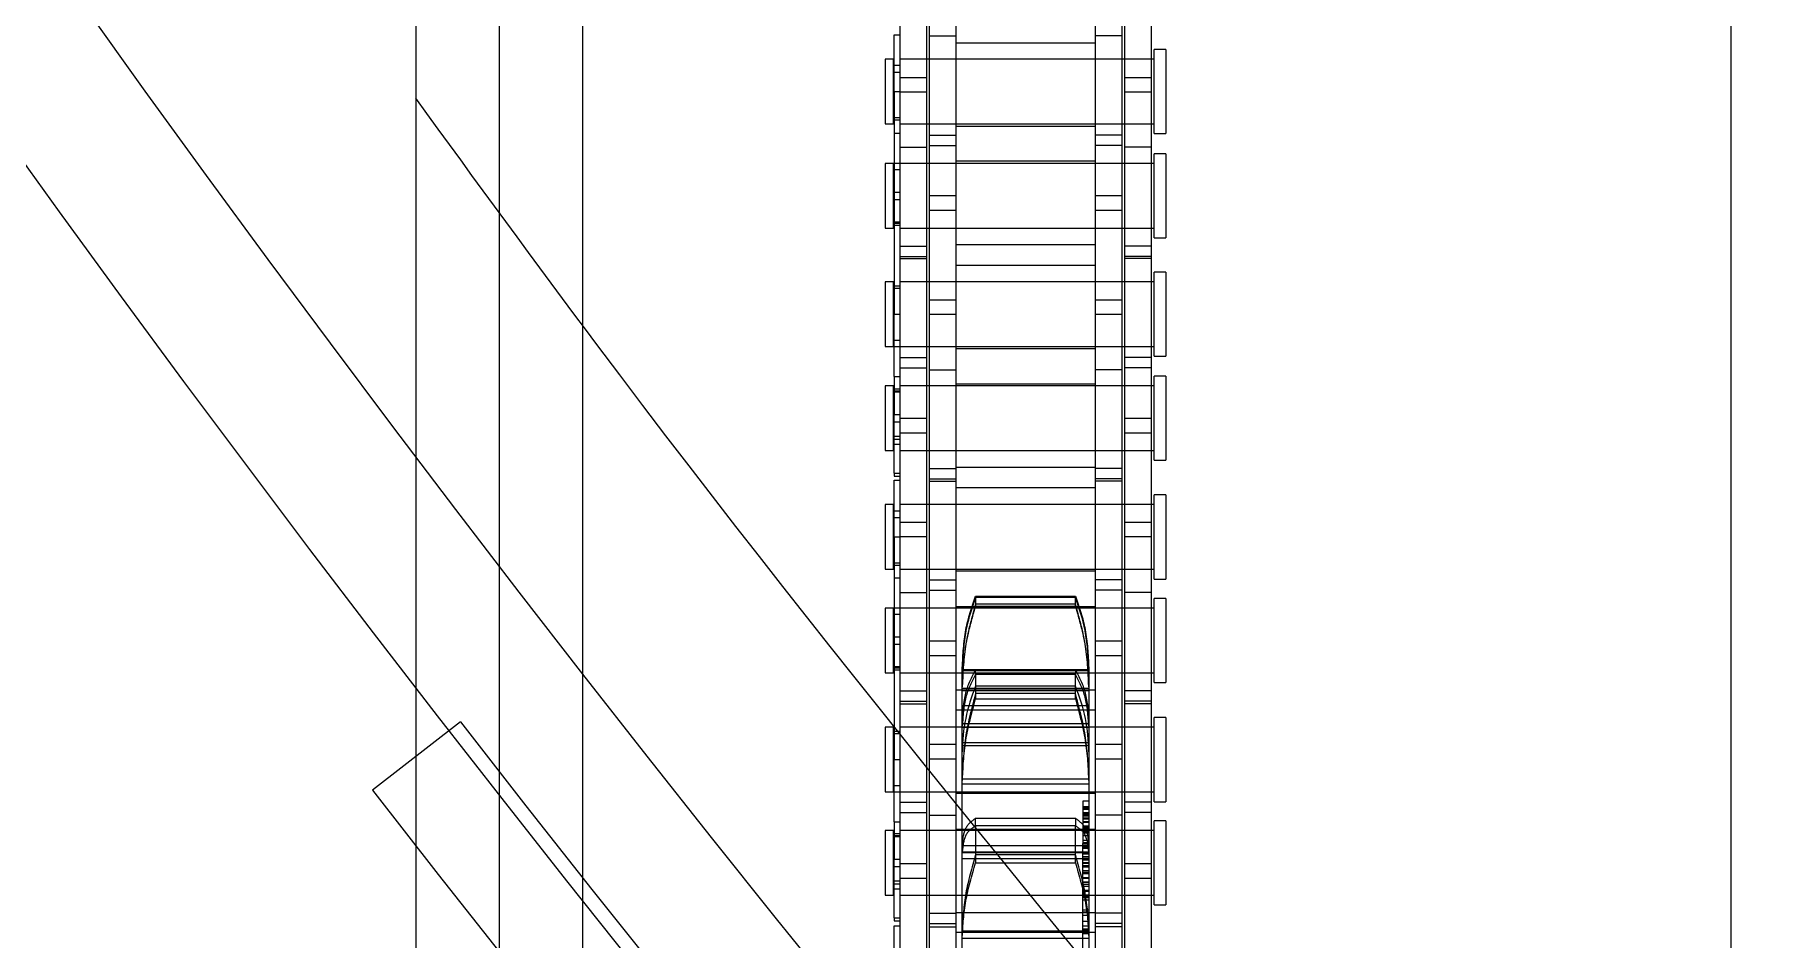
# Model space of a CAD drawing. Header units: metres. Extents: x 0 to 63075, y 0 to 44550.
# Drawn here: x 13873 to 13971.5, y 30929.5 to 30981.1 of the extents above; entities that cross this region are included whole.
import ezdxf

# ---------------------------------------------------------------- set-up
doc = ezdxf.new("R2010")
doc.units = ezdxf.units.M
doc.header["$LTSCALE"] = 75
doc.linetypes.add('HIDDEN2', pattern=[4.7625, 3.175, -1.5875])
for name, color, linetype in [('SDM', 7, 'Continuous'), ('SL1', 8, 'Continuous'), ('SL4', 4, 'Continuous'), ('ST1', 7, 'HIDDEN2')]:
    doc.layers.add(name, color=color, linetype=linetype)

# ---------------------------------------------------------------- blocks, each defined once
blk = doc.blocks.new('A$C52ce5e24')
at = {"layer": 'SL1'}
for radius, start, end in [(1221.5, 124.209852, 67.294357), (1158, 126.374154, 69.370009), (1150, 126.668292, 69.219881)]:
    blk.add_arc((6551.95, 10099.982), radius, start, end, dxfattribs=at)
blk = doc.blocks.new('A$Cb6dca9d5')
at = {"layer": 'SL4'}
for p, q in [((48.235, 4619.715), (48.235, 3669.713)), ((57.76, 3669.713), (57.76, 4459.475)), ((123.235, 3669.713), (123.235, 4338.528))]:
    blk.add_line(p, q, dxfattribs=at)
at = {"layer": 'ST1'}
for p, q in [((52.997, 4669.713), (52.997, 3669.713)), ((57.76, 3669.713), (57.76, 4459.475)), ((77.515, 4247.6), (77.515, 4241.25)), ((79.035, 4247.6), (79.035, 4241.25)), ((86.965, 4247.6), (86.965, 4241.25)), ((88.485, 4247.6), (88.485, 4241.25)), ((75.843, 4243.995), (75.843, 4234.9)), ((77.363, 4243.995), (77.363, 4234.9)), ((88.637, 4243.995), (88.637, 4234.9)), ((90.157, 4243.995), (90.157, 4234.9)), ((75.511, 4241.306), (75.843, 4241.306)), ((75.511, 4238.075), (75.511, 4241.306)), ((77.515, 4241.25), (79.035, 4241.25)), ((77.515, 4241.25), (77.515, 4232.155)), ((79.035, 4241.25), (79.035, 4232.155)), ((88.485, 4241.25), (86.965, 4241.25)), ((86.965, 4241.25), (86.965, 4232.155)), ((88.485, 4241.25), (88.485, 4232.155)), ((79.035, 4240.843), (86.965, 4240.843)), ((90.342, 4235.676), (90.342, 4240.473)), ((91, 4240.473), (90.342, 4240.473)), ((91, 4240.473), (91, 4235.676)), ((75, 4239.92), (75, 4236.23)), ((75.474, 4239.92), (75, 4239.92)), ((75.474, 4236.23), (75.474, 4239.92)), ((75.843, 4239.551), (75.474, 4239.551)), ((75.511, 4239.182), (75.843, 4239.182)), ((77.363, 4239.92), (75.843, 4239.92)), ((90.342, 4239.92), (75.843, 4239.92)), ((79.035, 4239.92), (77.515, 4239.92)), ((86.965, 4239.92), (79.035, 4239.92)), ((88.485, 4239.92), (86.965, 4239.92)), ((90.157, 4239.92), (88.637, 4239.92)), ((75.511, 4238.075), (75.843, 4238.075)), ((75.511, 4238.075), (75.511, 4225.375)), ((75.843, 4238.883), (77.363, 4238.883)), ((77.363, 4238.044), (75.843, 4238.044)), ((88.637, 4238.883), (90.157, 4238.883)), ((90.157, 4238.044), (88.637, 4238.044)), ((75, 4236.23), (75.474, 4236.23)), ((75.474, 4236.599), (75.843, 4236.599)), ((75.511, 4236.456), (75.843, 4236.456)), ((75.843, 4236.23), (77.363, 4236.23)), ((75.843, 4236.23), (90.342, 4236.23)), ((77.515, 4236.23), (79.035, 4236.23)), ((79.035, 4236.23), (86.965, 4236.23)), ((86.965, 4236.084), (79.035, 4236.084)), ((86.965, 4236.23), (88.485, 4236.23)), ((88.637, 4236.23), (90.157, 4236.23)), ((75.843, 4235.676), (75.511, 4235.676)), ((77.515, 4235.586), (79.035, 4235.586)), ((88.485, 4235.586), (86.965, 4235.586)), ((90.342, 4235.676), (91, 4235.676)), ((75.843, 4234.9), (77.363, 4234.9)), ((75.843, 4234.9), (75.843, 4228.55)), ((77.363, 4234.9), (77.363, 4228.55)), ((77.515, 4235.002), (79.035, 4235.002)), ((79.035, 4234.115), (86.965, 4234.115)), ((88.485, 4235.002), (86.965, 4235.002)), ((90.157, 4234.9), (88.637, 4234.9)), ((88.637, 4234.9), (88.637, 4228.55)), ((90.157, 4234.9), (90.157, 4228.55)), ((90.342, 4229.726), (90.342, 4234.523)), ((91, 4234.523), (90.342, 4234.523)), ((91, 4234.523), (91, 4229.73)), ((75, 4233.969), (75, 4230.283)), ((75.474, 4233.969), (75, 4233.969)), ((75.474, 4230.279), (75.474, 4233.969)), ((75.843, 4233.6), (75.474, 4233.6)), ((77.363, 4233.969), (75.511, 4233.969)), ((90.342, 4233.969), (75.843, 4233.969)), ((79.035, 4233.969), (77.515, 4233.969)), ((86.965, 4233.969), (79.035, 4233.969)), ((88.485, 4233.969), (86.965, 4233.969)), ((90.157, 4233.969), (88.637, 4233.969)), ((75.511, 4232.332), (75.843, 4232.332)), ((77.515, 4232.155), (77.515, 4231.295)), ((77.515, 4232.155), (79.035, 4232.155)), ((79.035, 4232.155), (79.035, 4231.295)), ((86.965, 4232.155), (86.965, 4231.295)), ((86.965, 4232.155), (88.485, 4232.155)), ((88.485, 4232.155), (88.485, 4231.295)), ((75.511, 4231.917), (75.843, 4231.917)), ((77.515, 4231.295), (77.515, 4222.2)), ((79.035, 4231.295), (77.515, 4231.295)), ((79.035, 4231.295), (79.035, 4222.2)), ((86.965, 4231.295), (86.965, 4222.2)), ((88.485, 4231.295), (86.965, 4231.295)), ((88.485, 4231.295), (88.485, 4222.2)), ((75, 4230.283), (75, 4230.279)), ((75, 4230.279), (75.474, 4230.279)), ((75.474, 4230.648), (75.843, 4230.648)), ((75.511, 4230.56), (75.843, 4230.56)), ((75.511, 4230.456), (75.843, 4230.456)), ((75.843, 4230.279), (77.363, 4230.279)), ((75.843, 4230.279), (90.342, 4230.279)), ((77.515, 4230.279), (79.035, 4230.279)), ((79.035, 4230.279), (86.965, 4230.279)), ((86.965, 4230.279), (88.485, 4230.279)), ((88.637, 4230.279), (90.157, 4230.279)), ((75.843, 4229.247), (77.363, 4229.247)), ((86.965, 4229.335), (79.035, 4229.335)), ((90.157, 4229.247), (88.637, 4229.247)), ((90.342, 4229.726), (91, 4229.726)), ((91, 4229.73), (91, 4229.726)), ((75.843, 4228.663), (77.363, 4228.663)), ((75.843, 4228.55), (77.363, 4228.55)), ((75.843, 4228.55), (75.843, 4219.455)), ((77.363, 4228.55), (77.363, 4219.455)), ((79.035, 4228.164), (86.965, 4228.164)), ((90.157, 4228.663), (88.637, 4228.663)), ((90.157, 4228.55), (88.637, 4228.55)), ((88.637, 4228.55), (88.637, 4219.455)), ((90.157, 4228.55), (90.157, 4219.455)), ((75, 4227.22), (75, 4223.53)), ((75.474, 4227.22), (75, 4227.22)), ((75.474, 4223.53), (75.474, 4227.22)), ((77.363, 4227.22), (75.843, 4227.22)), ((90.342, 4227.22), (75.843, 4227.22)), ((79.035, 4227.22), (77.515, 4227.22)), ((86.965, 4227.22), (79.035, 4227.22)), ((88.485, 4227.22), (86.965, 4227.22)), ((90.157, 4227.22), (88.637, 4227.22)), ((90.342, 4222.976), (90.342, 4227.773)), ((91, 4227.773), (90.342, 4227.773)), ((91, 4227.773), (91, 4222.976)), ((75.843, 4226.851), (75.474, 4226.851)), ((75.511, 4226.994), (75.843, 4226.994)), ((77.515, 4226.204), (79.035, 4226.204)), ((86.965, 4226.204), (88.485, 4226.204)), ((75.511, 4225.375), (75.843, 4225.375)), ((75.511, 4221.823), (75.511, 4225.375)), ((79.035, 4225.366), (77.515, 4225.366)), ((88.485, 4225.366), (86.965, 4225.366)), ((75, 4223.53), (75.474, 4223.53)), ((75.474, 4223.899), (75.843, 4223.899)), ((75.511, 4223.53), (77.363, 4223.53)), ((75.843, 4223.53), (90.342, 4223.53)), ((77.515, 4223.53), (79.035, 4223.53)), ((79.035, 4223.53), (86.965, 4223.53)), ((86.965, 4223.406), (79.035, 4223.406)), ((86.965, 4223.53), (88.485, 4223.53)), ((88.637, 4223.53), (90.157, 4223.53)), ((75.843, 4222.908), (77.363, 4222.908)), ((75.843, 4222.324), (77.363, 4222.324)), ((90.157, 4222.908), (88.637, 4222.908)), ((90.157, 4222.324), (88.637, 4222.324)), ((90.342, 4222.976), (91, 4222.976)), ((75, 4221.291), (75, 4217.604)), ((75.474, 4221.291), (75, 4221.291)), ((75.474, 4217.601), (75.474, 4221.291)), ((75.511, 4221.823), (75.511, 4219.654)), ((75.511, 4221.823), (75.843, 4221.823)), ((77.363, 4221.291), (75.843, 4221.291)), ((90.342, 4221.291), (75.843, 4221.291)), ((77.515, 4222.2), (79.035, 4222.2)), ((77.515, 4222.2), (77.515, 4215.85)), ((79.035, 4221.291), (77.515, 4221.291)), ((79.035, 4222.2), (79.035, 4215.85)), ((79.035, 4221.415), (86.965, 4221.415)), ((86.965, 4221.291), (79.035, 4221.291)), ((88.485, 4222.2), (86.965, 4222.2)), ((86.965, 4222.2), (86.965, 4215.85)), ((88.485, 4221.291), (86.965, 4221.291)), ((88.485, 4222.2), (88.485, 4215.85)), ((90.157, 4221.291), (88.637, 4221.291)), ((90.342, 4217.048), (90.342, 4221.845)), ((91, 4221.845), (90.342, 4221.845)), ((91, 4221.845), (91, 4217.052)), ((75.843, 4220.922), (75.474, 4220.922)), ((75.511, 4221.114), (75.843, 4221.114)), ((75.511, 4221.011), (75.843, 4221.011)), ((75.511, 4219.654), (75.843, 4219.654)), ((75.511, 4216.307), (75.511, 4219.654)), ((75.843, 4219.455), (75.843, 4218.595)), ((75.843, 4219.455), (77.363, 4219.455)), ((77.363, 4219.455), (77.363, 4218.595)), ((88.637, 4219.455), (88.637, 4218.595)), ((88.637, 4219.455), (90.157, 4219.455)), ((90.157, 4219.455), (90.157, 4218.595)), ((75.511, 4219.239), (75.843, 4219.239)), ((75.511, 4218.427), (75.843, 4218.427)), ((75.843, 4218.595), (75.843, 4209.5)), ((77.363, 4218.595), (75.843, 4218.595)), ((77.363, 4218.595), (77.363, 4209.5)), ((88.637, 4218.595), (88.637, 4209.5)), ((90.157, 4218.595), (88.637, 4218.595)), ((90.157, 4218.595), (90.157, 4209.5)), ((75, 4217.604), (75, 4217.601)), ((75, 4217.601), (75.474, 4217.601)), ((75.474, 4217.97), (75.843, 4217.97)), ((75.511, 4218.255), (75.843, 4218.255)), ((75.843, 4217.601), (77.363, 4217.601)), ((75.843, 4217.601), (90.342, 4217.601)), ((77.515, 4217.601), (79.035, 4217.601)), ((79.035, 4217.601), (86.965, 4217.601)), ((86.965, 4217.601), (88.485, 4217.601)), ((88.637, 4217.601), (90.157, 4217.601)), ((75.511, 4216.307), (75.843, 4216.307)), ((75.511, 4216.307), (75.511, 4216.135)), ((77.515, 4216.569), (79.035, 4216.569)), ((86.965, 4216.635), (79.035, 4216.635)), ((88.485, 4216.569), (86.965, 4216.569)), ((90.342, 4217.048), (91, 4217.048)), ((91, 4217.052), (91, 4217.048)), ((75.511, 4216.135), (75.843, 4216.135)), ((75.511, 4215.906), (75.843, 4215.906)), ((75.511, 4212.675), (75.511, 4215.906)), ((77.515, 4215.985), (79.035, 4215.985)), ((77.515, 4215.85), (79.035, 4215.85)), ((77.515, 4215.85), (77.515, 4206.755)), ((79.035, 4215.85), (79.035, 4206.755)), ((79.035, 4215.486), (86.965, 4215.486)), ((88.485, 4215.985), (86.965, 4215.985)), ((88.485, 4215.85), (86.965, 4215.85)), ((86.965, 4215.85), (86.965, 4206.755)), ((88.485, 4215.85), (88.485, 4206.755)), ((75, 4214.52), (75, 4210.83)), ((75.474, 4214.52), (75, 4214.52)), ((75.474, 4210.83), (75.474, 4214.52)), ((77.363, 4214.52), (75.843, 4214.52)), ((90.342, 4214.52), (75.843, 4214.52)), ((79.035, 4214.52), (77.515, 4214.52)), ((86.965, 4214.52), (79.035, 4214.52)), ((88.485, 4214.52), (86.965, 4214.52)), ((90.157, 4214.52), (88.637, 4214.52)), ((90.342, 4210.276), (90.342, 4215.073)), ((91, 4215.073), (90.342, 4215.073)), ((91, 4215.073), (91, 4210.276)), ((75.843, 4214.151), (75.474, 4214.151)), ((75.511, 4213.782), (75.843, 4213.782)), ((75.843, 4213.526), (77.363, 4213.526)), ((88.637, 4213.526), (90.157, 4213.526)), ((75.511, 4212.675), (75.511, 4199.975)), ((75.511, 4212.675), (75.843, 4212.675)), ((77.363, 4212.688), (75.843, 4212.688)), ((90.157, 4212.688), (88.637, 4212.688)), ((75, 4210.83), (75.474, 4210.83)), ((75.474, 4211.199), (75.843, 4211.199)), ((75.511, 4211.056), (75.843, 4211.056)), ((75.843, 4210.83), (77.363, 4210.83)), ((75.843, 4210.83), (90.342, 4210.83)), ((77.515, 4210.83), (79.035, 4210.83)), ((79.035, 4210.83), (86.965, 4210.83)), ((86.965, 4210.728), (79.035, 4210.728)), ((86.965, 4210.83), (88.485, 4210.83)), ((88.637, 4210.83), (90.157, 4210.83)), ((75.843, 4210.32), (75.511, 4210.32)), ((75.843, 4209.5), (77.363, 4209.5)), ((75.843, 4209.5), (75.843, 4203.15)), ((77.363, 4209.5), (77.363, 4203.15)), ((77.515, 4210.23), (79.035, 4210.23)), ((77.515, 4209.645), (79.035, 4209.645)), ((88.485, 4210.23), (86.965, 4210.23)), ((88.485, 4209.645), (86.965, 4209.645)), ((90.157, 4209.5), (88.637, 4209.5)), ((88.637, 4209.5), (88.637, 4203.15)), ((90.157, 4209.5), (90.157, 4203.15)), ((90.342, 4210.276), (91, 4210.276)), ((75, 4208.613), (75, 4204.926)), ((75.474, 4208.613), (75, 4208.613)), ((75.474, 4204.923), (75.474, 4208.613)), ((77.363, 4208.613), (75.511, 4208.613)), ((90.342, 4208.613), (75.843, 4208.613)), ((79.035, 4208.613), (77.515, 4208.613)), ((79.035, 4208.715), (86.965, 4208.715)), ((86.965, 4208.613), (79.035, 4208.613)), ((80.157, 4209.3), (85.843, 4209.3)), ((80.157, 4209.219), (80.157, 4208.723)), ((85.843, 4209.219), (80.157, 4209.219)), ((85.843, 4208.843), (80.157, 4208.843)), ((80.157, 4208.723), (85.843, 4208.723)), ((85.843, 4208.723), (85.843, 4209.219)), ((88.485, 4208.613), (86.965, 4208.613)), ((90.157, 4208.613), (88.637, 4208.613)), ((90.342, 4204.369), (90.342, 4209.166)), ((91, 4209.166), (90.342, 4209.166)), ((91, 4209.166), (91, 4204.374)), ((75.843, 4208.244), (75.474, 4208.244)), ((75.511, 4206.976), (75.843, 4206.976)), ((75.511, 4206.56), (75.843, 4206.56)), ((77.515, 4206.755), (77.515, 4205.895)), ((77.515, 4206.755), (79.035, 4206.755)), ((79.035, 4206.755), (79.035, 4205.895)), ((86.965, 4206.755), (86.965, 4205.895)), ((86.965, 4206.755), (88.485, 4206.755)), ((88.485, 4206.755), (88.485, 4205.895)), ((77.515, 4205.895), (77.515, 4196.8)), ((79.035, 4205.895), (77.515, 4205.895)), ((79.035, 4205.895), (79.035, 4196.8)), ((86.965, 4205.895), (86.965, 4196.8)), ((88.485, 4205.895), (86.965, 4205.895)), ((88.485, 4205.895), (88.485, 4196.8)), ((75, 4204.926), (75, 4204.923)), ((75, 4204.923), (75.474, 4204.923)), ((75.474, 4205.292), (75.843, 4205.292)), ((75.511, 4205.203), (75.843, 4205.203)), ((75.511, 4205.1), (75.843, 4205.1)), ((75.843, 4204.923), (77.363, 4204.923)), ((75.843, 4204.923), (90.342, 4204.923)), ((77.515, 4204.923), (79.035, 4204.923)), ((79.035, 4204.923), (86.965, 4204.923)), ((79.395, 4205.091), (79.395, 4205.211)), ((79.395, 4204.023), (79.395, 4205.167)), ((86.605, 4205.091), (79.395, 4205.091)), ((86.605, 4205.048), (79.395, 4205.048)), ((80.157, 4205.102), (85.843, 4205.102)), ((80.157, 4204.83), (80.157, 4205.102)), ((80.157, 4204.83), (80.157, 4204.156)), ((85.843, 4204.83), (80.157, 4204.83)), ((85.843, 4205.102), (85.843, 4204.83)), ((85.843, 4204.156), (85.843, 4204.83)), ((86.605, 4205.211), (86.605, 4205.091)), ((86.605, 4205.167), (86.605, 4204.023)), ((86.965, 4204.923), (88.485, 4204.923)), ((88.637, 4204.923), (90.157, 4204.923)), ((75.843, 4203.89), (77.363, 4203.89)), ((86.965, 4203.935), (79.035, 4203.935)), ((86.605, 4204.028), (79.395, 4204.028)), ((79.395, 4203.893), (79.395, 4204.023)), ((86.605, 4203.893), (79.395, 4203.893)), ((79.395, 4201.9), (79.395, 4203.893)), ((80.157, 4204.156), (80.157, 4203.441)), ((85.843, 4204.156), (80.157, 4204.156)), ((85.843, 4203.748), (80.157, 4203.748)), ((85.843, 4203.441), (85.843, 4204.156)), ((86.605, 4204.023), (86.605, 4203.893)), ((86.605, 4203.893), (86.605, 4201.9)), ((90.157, 4203.89), (88.637, 4203.89)), ((90.342, 4204.369), (91, 4204.369)), ((91, 4204.374), (91, 4204.369)), ((75.843, 4203.306), (77.363, 4203.306)), ((75.843, 4203.15), (77.363, 4203.15)), ((75.843, 4203.15), (75.843, 4194.055)), ((77.363, 4203.15), (77.363, 4194.055)), ((79.035, 4202.808), (86.965, 4202.808)), ((79.395, 4203.07), (86.605, 4203.07)), ((80.157, 4203.441), (85.843, 4203.441)), ((90.157, 4203.306), (88.637, 4203.306)), ((90.157, 4203.15), (88.637, 4203.15)), ((88.637, 4203.15), (88.637, 4194.055)), ((90.157, 4203.15), (90.157, 4194.055)), ((50.78, 4202.13), (45.764, 4198.236)), ((75, 4201.82), (75, 4198.13)), ((75.474, 4201.82), (75, 4201.82)), ((75.474, 4198.13), (75.474, 4201.82)), ((75.511, 4201.594), (75.843, 4201.594)), ((77.363, 4201.82), (75.843, 4201.82)), ((90.342, 4201.82), (75.843, 4201.82)), ((79.035, 4201.82), (77.515, 4201.82)), ((86.965, 4201.82), (79.035, 4201.82)), ((86.605, 4202.022), (79.395, 4202.022)), ((79.395, 4200.42), (79.395, 4201.9)), ((86.605, 4201.806), (79.395, 4201.806)), ((86.605, 4201.9), (86.605, 4200.42)), ((88.485, 4201.82), (86.965, 4201.82)), ((90.157, 4201.82), (88.637, 4201.82)), ((90.342, 4197.576), (90.342, 4202.373)), ((91, 4202.373), (90.342, 4202.373)), ((91, 4202.373), (91, 4197.576)), ((75.843, 4201.451), (75.474, 4201.451)), ((77.515, 4200.848), (79.035, 4200.848)), ((79.395, 4200.954), (86.605, 4200.954)), ((79.395, 4200.773), (86.605, 4200.773)), ((86.965, 4200.848), (88.485, 4200.848)), ((75.511, 4199.975), (75.843, 4199.975)), ((75.511, 4196.423), (75.511, 4199.975)), ((79.035, 4200.01), (77.515, 4200.01)), ((79.395, 4198.696), (79.395, 4200.42)), ((86.605, 4200.42), (86.605, 4198.696)), ((88.485, 4200.01), (86.965, 4200.01)), ((86.605, 4198.868), (79.395, 4198.868)), ((79.395, 4198.573), (79.395, 4198.696)), ((86.605, 4198.573), (79.395, 4198.573)), ((79.395, 4194.752), (79.395, 4198.573)), ((86.605, 4198.696), (86.605, 4198.573)), ((86.605, 4198.573), (86.605, 4194.752)), ((75, 4198.13), (75.474, 4198.13)), ((75.474, 4198.499), (75.843, 4198.499)), ((75.511, 4198.13), (77.363, 4198.13)), ((75.843, 4198.13), (90.342, 4198.13)), ((77.515, 4198.13), (79.035, 4198.13)), ((79.035, 4198.13), (86.965, 4198.13)), ((86.965, 4198.05), (79.035, 4198.05)), ((86.27, 4197.61), (86.27, 4197.226)), ((86.605, 4197.61), (86.27, 4197.61)), ((86.965, 4198.13), (88.485, 4198.13)), ((88.637, 4198.13), (90.157, 4198.13)), ((90.342, 4197.576), (91, 4197.576)), ((75.843, 4197.551), (77.363, 4197.551)), ((75.843, 4196.967), (77.363, 4196.967)), ((77.515, 4196.8), (79.035, 4196.8)), ((77.515, 4196.8), (77.515, 4190.45)), ((79.035, 4196.8), (79.035, 4190.45)), ((80.157, 4196.635), (85.843, 4196.635)), ((80.157, 4196.205), (80.157, 4196.635)), ((85.843, 4196.635), (85.843, 4196.205)), ((86.605, 4197.275), (86.27, 4197.275)), ((86.27, 4197.226), (86.605, 4197.226)), ((86.27, 4197.226), (86.27, 4197.151)), ((86.27, 4197.151), (86.27, 4196.854)), ((86.27, 4197.151), (86.605, 4197.151)), ((86.605, 4196.946), (86.27, 4196.946)), ((86.27, 4196.94), (86.605, 4196.94)), ((86.27, 4196.875), (86.605, 4196.875)), ((86.27, 4196.854), (86.27, 4196.765)), ((86.27, 4196.854), (86.605, 4196.854)), ((86.605, 4196.783), (86.27, 4196.783)), ((86.27, 4196.765), (86.27, 4196.435)), ((86.27, 4196.765), (86.605, 4196.765)), ((86.605, 4196.633), (86.27, 4196.633)), ((86.27, 4196.632), (86.605, 4196.632)), ((86.605, 4196.614), (86.27, 4196.614)), ((86.27, 4196.593), (86.605, 4196.593)), ((88.485, 4196.8), (86.965, 4196.8)), ((86.965, 4196.8), (86.965, 4190.45)), ((88.485, 4196.8), (88.485, 4190.45)), ((90.157, 4197.551), (88.637, 4197.551)), ((90.157, 4196.967), (88.637, 4196.967)), ((75, 4195.935), (75, 4192.248)), ((75.474, 4195.935), (75, 4195.935)), ((75.474, 4192.245), (75.474, 4195.935)), ((75.511, 4196.423), (75.511, 4194.297)), ((75.511, 4196.423), (75.843, 4196.423)), ((75.511, 4195.758), (75.843, 4195.758)), ((75.511, 4195.654), (75.843, 4195.654)), ((77.363, 4195.935), (75.843, 4195.935)), ((90.342, 4195.935), (75.843, 4195.935)), ((79.035, 4195.935), (77.515, 4195.935)), ((79.035, 4196.015), (86.965, 4196.015)), ((86.965, 4195.935), (79.035, 4195.935)), ((80.157, 4196.205), (80.157, 4194.091)), ((85.843, 4196.205), (80.157, 4196.205)), ((85.843, 4194.091), (85.843, 4196.205)), ((86.27, 4196.442), (86.605, 4196.442)), ((86.27, 4196.435), (86.27, 4195.653)), ((86.27, 4196.435), (86.605, 4196.435)), ((86.27, 4196.433), (86.605, 4196.433)), ((86.27, 4196.414), (86.605, 4196.414)), ((86.27, 4196.405), (86.605, 4196.405)), ((86.27, 4196.205), (86.605, 4196.205)), ((86.27, 4196.143), (86.605, 4196.143)), ((86.27, 4196.104), (86.605, 4196.104)), ((86.27, 4196.046), (86.605, 4196.046)), ((86.27, 4195.894), (86.605, 4195.894)), ((86.27, 4195.818), (86.605, 4195.818)), ((86.27, 4195.794), (86.605, 4195.794)), ((86.27, 4195.653), (86.27, 4195.197)), ((86.27, 4195.653), (86.605, 4195.653)), ((88.485, 4195.935), (86.965, 4195.935)), ((90.157, 4195.935), (88.637, 4195.935)), ((90.342, 4191.691), (90.342, 4196.488)), ((91, 4196.488), (90.342, 4196.488)), ((91, 4196.488), (91, 4191.695)), ((75.843, 4195.566), (75.474, 4195.566)), ((86.605, 4195.056), (79.395, 4195.056)), ((79.395, 4189.874), (79.395, 4194.752)), ((86.605, 4194.693), (79.395, 4194.693)), ((79.395, 4194.679), (86.605, 4194.679)), ((86.27, 4195.391), (86.605, 4195.391)), ((86.27, 4195.259), (86.605, 4195.259)), ((86.27, 4195.197), (86.605, 4195.197)), ((86.27, 4194.978), (86.27, 4195.197)), ((86.27, 4195.105), (86.605, 4195.105)), ((86.27, 4195.089), (86.605, 4195.089)), ((86.27, 4195.019), (86.605, 4195.019)), ((86.27, 4194.984), (86.605, 4194.984)), ((86.27, 4194.292), (86.27, 4194.978)), ((86.27, 4194.978), (86.605, 4194.978)), ((86.27, 4194.955), (86.605, 4194.955)), ((86.27, 4194.926), (86.605, 4194.926)), ((86.27, 4194.716), (86.605, 4194.716)), ((86.605, 4194.752), (86.605, 4189.874)), ((75.511, 4194.297), (75.843, 4194.297)), ((75.511, 4190.951), (75.511, 4194.297)), ((75.511, 4193.882), (75.843, 4193.882)), ((75.843, 4194.055), (75.843, 4193.195)), ((75.843, 4194.055), (77.363, 4194.055)), ((77.363, 4194.055), (77.363, 4193.195)), ((79.395, 4194.338), (86.605, 4194.338)), ((85.843, 4194.547), (80.157, 4194.547)), ((80.157, 4194.091), (85.843, 4194.091)), ((86.27, 4194.598), (86.605, 4194.598)), ((86.27, 4194.451), (86.605, 4194.451)), ((86.27, 4194.431), (86.605, 4194.431)), ((86.27, 4194.116), (86.27, 4194.292)), ((86.27, 4194.292), (86.605, 4194.292)), ((86.27, 4194.263), (86.605, 4194.263)), ((86.27, 4193.225), (86.27, 4194.116)), ((86.27, 4194.116), (86.605, 4194.116)), ((86.27, 4194.062), (86.605, 4194.062)), ((86.27, 4193.94), (86.605, 4193.94)), ((86.27, 4193.855), (86.605, 4193.855)), ((86.27, 4193.652), (86.605, 4193.652)), ((88.637, 4194.055), (88.637, 4193.195)), ((88.637, 4194.055), (90.157, 4194.055)), ((90.157, 4194.055), (90.157, 4193.195)), ((75.511, 4193.071), (75.843, 4193.071)), ((75.511, 4192.898), (75.843, 4192.898)), ((75.843, 4193.195), (75.843, 4184.1)), ((77.363, 4193.195), (75.843, 4193.195)), ((77.363, 4193.195), (77.363, 4184.1)), ((86.27, 4193.554), (86.605, 4193.554)), ((86.27, 4193.479), (86.605, 4193.479)), ((86.27, 4193.263), (86.605, 4193.263)), ((86.27, 4192.995), (86.27, 4193.225)), ((86.27, 4193.225), (86.605, 4193.225)), ((86.27, 4192.998), (86.605, 4192.998)), ((86.27, 4191.642), (86.27, 4192.995)), ((86.27, 4192.995), (86.605, 4192.995)), ((86.27, 4192.869), (86.605, 4192.869)), ((86.27, 4192.762), (86.605, 4192.762)), ((88.637, 4193.195), (88.637, 4184.1)), ((90.157, 4193.195), (88.637, 4193.195)), ((90.157, 4193.195), (90.157, 4184.1)), ((75, 4192.248), (75, 4192.245)), ((75, 4192.245), (75.474, 4192.245)), ((75.474, 4192.614), (75.843, 4192.614)), ((75.843, 4192.245), (77.363, 4192.245)), ((75.843, 4192.245), (90.342, 4192.245)), ((77.515, 4192.245), (79.035, 4192.245)), ((79.035, 4192.245), (86.965, 4192.245)), ((86.27, 4192.54), (86.605, 4192.54)), ((86.27, 4192.481), (86.605, 4192.481)), ((86.27, 4192.273), (86.605, 4192.273)), ((86.27, 4192.193), (86.605, 4192.193)), ((86.27, 4192.12), (86.605, 4192.12)), ((86.27, 4191.974), (86.605, 4191.974)), ((86.965, 4192.245), (88.485, 4192.245)), ((88.637, 4192.245), (90.157, 4192.245)), ((90.342, 4191.691), (91, 4191.691)), ((91, 4191.695), (91, 4191.691)), ((75.511, 4190.951), (75.843, 4190.951)), ((75.511, 4190.951), (75.511, 4190.778)), ((75.511, 4190.778), (75.843, 4190.778)), ((77.515, 4191.212), (79.035, 4191.212)), ((86.965, 4191.235), (79.035, 4191.235)), ((86.27, 4191.408), (86.27, 4191.642)), ((86.27, 4191.408), (86.605, 4191.408)), ((86.27, 4190.323), (86.27, 4191.408)), ((86.27, 4191.288), (86.605, 4191.288)), ((86.27, 4191.112), (86.605, 4191.112)), ((86.27, 4190.768), (86.605, 4190.768)), ((88.485, 4191.212), (86.965, 4191.212)), ((75.511, 4190.506), (75.843, 4190.506)), ((75.511, 4187.275), (75.511, 4190.506)), ((77.515, 4190.628), (79.035, 4190.628)), ((77.515, 4190.45), (79.035, 4190.45)), ((77.515, 4190.45), (77.515, 4181.355)), ((79.035, 4190.45), (79.035, 4181.355)), ((79.035, 4190.13), (86.965, 4190.13)), ((86.605, 4190.193), (79.395, 4190.193)), ((79.395, 4189.771), (79.395, 4189.874)), ((86.605, 4189.771), (79.395, 4189.771)), ((79.395, 4184.583), (79.395, 4189.771)), ((86.27, 4190.503), (86.605, 4190.503)), ((86.27, 4190.052), (86.27, 4190.323)), ((86.27, 4190.323), (86.605, 4190.323)), ((86.27, 4190.318), (86.605, 4190.318)), ((86.27, 4190.272), (86.605, 4190.272)), ((86.27, 4189.16), (86.27, 4190.052)), ((86.27, 4190.052), (86.605, 4190.052)), ((86.605, 4189.874), (86.605, 4189.771)), ((86.605, 4189.771), (86.605, 4184.583)), ((88.485, 4190.628), (86.965, 4190.628)), ((88.485, 4190.45), (86.965, 4190.45)), ((86.965, 4190.45), (86.965, 4181.355)), ((88.485, 4190.45), (88.485, 4181.355))]:
    blk.add_line(p, q, dxfattribs=at)
for centre, radius, start, end in [((89.013, 4200.404), 9.618, 157.03979, 179.90798), ((76.987, 4200.404), 9.618, 0.09202, 22.96021), ((964.99, 4911.715), 1157.277, 217.817651, 237.031191), ((964.99, 4911.715), 1163.627, 217.817651, 237.031191)]:
    blk.add_arc(centre, radius, start, end, dxfattribs=at)
for points, knots in [([(123.235, 4146.033), (116.687, 4153.277), (101.88, 4169.66), (80.382, 4195.608), (61.91, 4218.919), (51.655, 4233), (48.235, 4237.696)], [0, 0, 0, 0, 0.247188, 0.559042, 0.852915, 1, 1, 1, 1]), ([(79.395, 4205.211), (79.433, 4205.953), (79.508, 4207.439), (79.941, 4208.679), (80.157, 4209.3)], [0, 0, 0, 0, 0.49948, 1, 1, 1, 1]), ([(80.157, 4209.219), (79.941, 4208.606), (79.508, 4207.38), (79.433, 4205.904), (79.395, 4205.167)], [0, 0, 0, 0, 0.500152, 1, 1, 1, 1]), ([(80.157, 4208.843), (79.941, 4208.095), (79.508, 4206.601), (79.433, 4204.971), (79.395, 4204.157)], [0, 0, 0, 0, 0.500529, 1, 1, 1, 1]), ([(79.395, 4204.023), (79.433, 4204.838), (79.508, 4206.47), (79.941, 4207.972), (80.157, 4208.723)], [0, 0, 0, 0, 0.499459, 1, 1, 1, 1]), ([(85.843, 4209.3), (86.059, 4208.679), (86.492, 4207.439), (86.567, 4205.953), (86.605, 4205.211)], [0, 0, 0, 0, 0.500513, 1, 1, 1, 1]), ([(86.605, 4205.167), (86.567, 4205.903), (86.492, 4207.379), (86.06, 4208.605), (85.843, 4209.219)], [0, 0, 0, 0, 0.4991241, 1, 1, 1, 1]), ([(86.605, 4204.157), (86.567, 4204.971), (86.492, 4206.601), (86.059, 4208.095), (85.843, 4208.843)], [0, 0, 0, 0, 0.499464, 1, 1, 1, 1]), ([(85.843, 4208.723), (86.059, 4207.972), (86.492, 4206.47), (86.567, 4204.838), (86.605, 4204.023)], [0, 0, 0, 0, 0.500533, 1, 1, 1, 1]), ([(79.395, 4202.118), (79.433, 4202.697), (79.508, 4203.856), (79.94, 4204.686), (80.157, 4205.102)], [0, 0, 0, 0, 0.499427, 1, 1, 1, 1]), ([(80.157, 4204.83), (79.941, 4204.425), (79.508, 4203.615), (79.433, 4202.472), (79.395, 4201.9)], [0, 0, 0, 0, 0.500133, 1, 1, 1, 1]), ([(85.843, 4205.102), (86.059, 4204.687), (86.492, 4203.857), (86.567, 4202.697), (86.605, 4202.118)], [0, 0, 0, 0, 0.500372, 1, 1, 1, 1]), ([(86.605, 4201.9), (86.567, 4202.471), (86.492, 4203.614), (86.06, 4204.424), (85.843, 4204.83)], [0, 0, 0, 0, 0.499098, 1, 1, 1, 1]), ([(80.157, 4203.748), (79.941, 4202.956), (79.508, 4201.374), (79.433, 4199.786), (79.395, 4198.992)], [0, 0, 0, 0, 0.500514, 1, 1, 1, 1]), ([(86.605, 4198.992), (86.567, 4199.786), (86.492, 4201.374), (86.059, 4202.956), (85.843, 4203.748)], [0, 0, 0, 0, 0.499479, 1, 1, 1, 1]), ([(79.395, 4198.696), (79.433, 4199.486), (79.508, 4201.068), (79.94, 4202.649), (80.157, 4203.441)], [0, 0, 0, 0, 0.499098, 1, 1, 1, 1]), ([(85.843, 4203.441), (86.059, 4202.65), (86.492, 4201.069), (86.567, 4199.487), (86.605, 4198.696)], [0, 0, 0, 0, 0.500133, 1, 1, 1, 1]), ([(79.395, 4195.116), (79.433, 4195.462), (79.508, 4196.156), (79.94, 4196.475), (80.157, 4196.635)], [0, 0, 0, 0, 0.499098, 1, 1, 1, 1]), ([(85.843, 4196.635), (86.059, 4196.476), (86.492, 4196.156), (86.567, 4195.463), (86.605, 4195.116)], [0, 0, 0, 0, 0.500133, 1, 1, 1, 1]), ([(80.157, 4196.205), (79.941, 4196.057), (79.508, 4195.76), (79.433, 4195.088), (79.395, 4194.752)], [0, 0, 0, 0, 0.500534, 1, 1, 1, 1]), ([(86.605, 4194.752), (86.567, 4195.088), (86.492, 4195.76), (86.059, 4196.057), (85.843, 4196.205)], [0, 0, 0, 0, 0.499459, 1, 1, 1, 1]), ([(80.157, 4194.547), (79.941, 4193.807), (79.508, 4192.328), (79.433, 4190.973), (79.395, 4190.296)], [0, 0, 0, 0, 0.500261, 1, 1, 1, 1]), ([(79.395, 4189.874), (79.433, 4190.543), (79.508, 4191.884), (79.94, 4193.355), (80.157, 4194.091)], [0, 0, 0, 0, 0.499124, 1, 1, 1, 1]), ([(86.605, 4190.296), (86.567, 4190.973), (86.492, 4192.328), (86.06, 4193.806), (85.843, 4194.547)], [0, 0, 0, 0, 0.499419, 1, 1, 1, 1]), ([(85.843, 4194.091), (86.059, 4193.356), (86.492, 4191.885), (86.567, 4190.544), (86.605, 4189.874)], [0, 0, 0, 0, 0.500152, 1, 1, 1, 1])]:
    blk.add_open_spline(points, degree=3, knots=knots, dxfattribs=at)

msp = doc.modelspace()

# ---------------------------------------------------------------- block references
at = {"layer": 'SDM'}
for name, p in [('A$C52ce5e24', (8259.513, 21551.5)), ('A$Cb6dca9d5', (13846.469, 26739.769))]:
    msp.add_blockref(name, p, dxfattribs=at)

doc.saveas('drawing.dxf')
